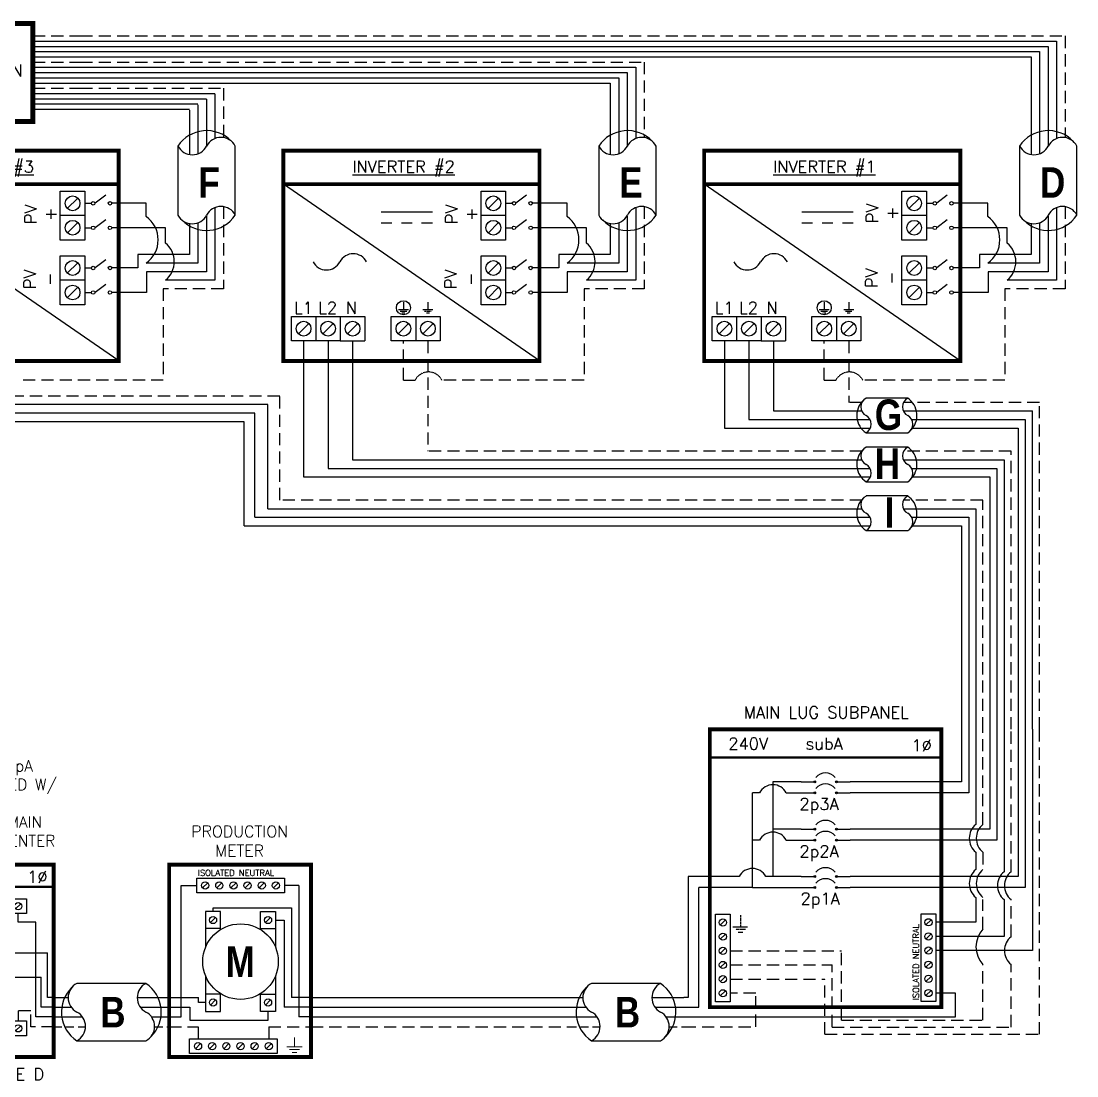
# Model space of a CAD drawing. Header units: feet. Extents: x 8036 to 8793, y 16038 to 16567.
# Drawn here: x 8466.2 to 8790.9, y 16218.1 to 16542.5 of the extents above; entities that cross this region are included whole.
import ezdxf

# ---------------------------------------------------------------- set-up
doc = ezdxf.new("R2010")
doc.units = ezdxf.units.FT
doc.header["$MEASUREMENT"] = 0
doc.linetypes.add('HIDDEN', pattern=[0.375, 0.25, -0.125])
for name, color, linetype in [('ONE LINE BLOCKS', 7, 'Continuous'), ('TABLES', 7, 'Continuous'), ('TEXT', 7, 'Continuous'), ('Z - TITLEBLOCK TXT', 7, 'Continuous')]:
    doc.layers.add(name, color=color, linetype=linetype)
doc.styles.add('ONE LINE TXT', font='techb___.ttf')
doc.styles.get("Standard").update_dxf_attribs({"font": 'simplex.shx'})

# ---------------------------------------------------------------- blocks, each defined once
blk = doc.blocks.new('6x6box')
at = {"lineweight": 50, "const_width": 1.53}
blk.add_lwpolyline([(30.1, 0), (0, 0), (0, 30.1), (30.1, 30.1)], close=True, dxfattribs=at)
at = {"color": 1, "insert": (15.24, 15.71), "char_height": 3.6576, "width": 0.4767, "attachment_point": 5}
blk.add_mtext('6"x6"  JUNCTION BOX  ', dxfattribs=at)
blk = doc.blocks.new('3inverterSub')
at = {"layer": 'ONE LINE BLOCKS', "linetype": 'Continuous'}
h = blk.add_hatch(color=1, dxfattribs=at)
h.dxf.hatch_style = 1
edge = h.paths.add_edge_path()
edge.add_arc((40.28, 75.29), 0.291, 0, 360)
h = blk.add_hatch(color=1, dxfattribs=at)
h.dxf.hatch_style = 1
edge = h.paths.add_edge_path()
edge.add_arc((46.96, 75.29), 0.291, 0, 360)
h = blk.add_hatch(color=1, dxfattribs=at)
h.dxf.hatch_style = 1
edge = h.paths.add_edge_path()
edge.add_arc((40.28, 71.91), 0.291, 0, 360)
h = blk.add_hatch(color=1, dxfattribs=at)
h.dxf.hatch_style = 1
edge = h.paths.add_edge_path()
edge.add_arc((46.96, 71.91), 0.291, 0, 360)
h = blk.add_hatch(color=1, dxfattribs=at)
h.dxf.hatch_style = 1
edge = h.paths.add_edge_path()
edge.add_arc((40.28, 60.73), 0.291, 0, 360)
h = blk.add_hatch(color=1, dxfattribs=at)
h.dxf.hatch_style = 1
edge = h.paths.add_edge_path()
edge.add_arc((46.96, 60.73), 0.291, 0, 360)
h = blk.add_hatch(color=1, dxfattribs=at)
h.dxf.hatch_style = 1
edge = h.paths.add_edge_path()
edge.add_arc((40.28, 57.35), 0.291, 0, 360)
h = blk.add_hatch(color=1, dxfattribs=at)
h.dxf.hatch_style = 1
edge = h.paths.add_edge_path()
edge.add_arc((46.96, 57.35), 0.291, 0, 360)
h = blk.add_hatch(color=1, dxfattribs=at)
h.dxf.hatch_style = 1
edge = h.paths.add_edge_path()
edge.add_arc((40.28, 46.17), 0.291, 0, 360)
h = blk.add_hatch(color=1, dxfattribs=at)
h.dxf.hatch_style = 1
edge = h.paths.add_edge_path()
edge.add_arc((46.96, 46.17), 0.291, 0, 360)
h = blk.add_hatch(color=1, dxfattribs=at)
h.dxf.hatch_style = 1
edge = h.paths.add_edge_path()
edge.add_arc((40.28, 42.79), 0.291, 0, 360)
h = blk.add_hatch(color=1, dxfattribs=at)
h.dxf.hatch_style = 1
edge = h.paths.add_edge_path()
edge.add_arc((46.96, 42.79), 0.291, 0, 360)
at = {"color": 7, "linetype": 'Continuous'}
for p, q in [((85.47, 91.47), (85.47, 75.29)), ((94.17, 91.47), (94.17, 60.73)), ((102.87, 91.47), (102.87, 46.17)), ((36.09, 75.29), (27.43, 75.29)), ((27.43, 75.29), (27.43, 60.73)), ((85.47, 75.29), (51.15, 75.29)), ((36.09, 60.73), (27.43, 60.73)), ((27.43, 60.73), (27.43, 46.17)), ((94.17, 60.73), (51.15, 60.73)), ((17.02, 46.17), (1.34, 46.17)), ((1.34, 46.17), (1.34, 9)), ((36.09, 46.17), (25.26, 46.17)), ((102.87, 46.17), (51.15, 46.17)), ((1.34, 9), (0, 9))]:
    blk.add_line(p, q, dxfattribs=at)
at = {"color": 10, "linetype": 'Continuous'}
for p, q in [((87.65, 91.47), (87.65, 71.91)), ((96.35, 91.47), (96.35, 57.35)), ((105.05, 91.47), (105.05, 42.79)), ((21.14, 57.35), (21.14, 71.91)), ((23.31, 71.91), (21.14, 71.91)), ((31.55, 71.91), (36.09, 71.91)), ((87.65, 71.91), (51.15, 71.91)), ((21.14, 42.79), (21.14, 57.35)), ((23.31, 57.35), (21.14, 57.35)), ((31.55, 57.35), (36.09, 57.35)), ((96.35, 57.35), (51.15, 57.35)), ((21.14, 42.79), (4.63, 42.79)), ((4.63, 6), (4.63, 42.79)), ((21.14, 42.79), (36.09, 42.79)), ((105.05, 42.79), (51.15, 42.79)), ((0, 6), (4.63, 6))]:
    blk.add_line(p, q, dxfattribs=at)
at = {"color": 253, "linetype": 'Continuous'}
for p, q in [((89.82, 91.47), (89.82, 62.22)), ((98.52, 91.47), (98.52, 47.66)), ((107.23, 91.47), (107.23, 23.41)), ((89.82, 53.66), (89.82, 48.33)), ((89.82, 39.78), (89.82, 32.11)), ((98.52, 39.1), (98.52, 27.76)), ((89.82, 32.11), (77.54, 32.11)), ((98.52, 27.76), (77.54, 27.76)), ((107.23, 23.41), (77.54, 23.41)), ((83.55, 10.36), (77.54, 10.36)), ((83.55, 3), (83.55, 10.36)), ((0, 3), (83.55, 3))]:
    blk.add_line(p, q, dxfattribs=at)
at = {"color": 10, "linetype": 'Continuous'}
for centre in [(27.43, 69.75), (27.43, 55.19)]:
    blk.add_arc(centre, 4.65, 27.6639, 152.3361, dxfattribs=at)
at = {"color": 253, "linetype": 'Continuous'}
for centre in [(93.4, 57.94), (93.4, 44.05), (102.1, 43.38)]:
    blk.add_arc(centre, 5.58, 129.9215, 230.0785, dxfattribs=at)
at = {"color": 7, "linetype": 'Continuous'}
blk.add_arc((21.14, 44.01), 4.65, 27.6639, 152.3361, dxfattribs=at)
at = {"layer": 'ONE LINE BLOCKS', "lineweight": 50}
blk.add_line((8.04, 82.77), (79.2, 82.77), dxfattribs=at)
at = {"layer": 'ONE LINE BLOCKS', "lineweight": 50, "const_width": 1.19}
blk.add_lwpolyline([(8.04, 6.01), (8.04, 91.47), (79.2, 91.47), (79.2, 6.01)], close=True, dxfattribs=at)
at = {"layer": 'TEXT', "color": 92, "linetype": 'HIDDEN', "ltscale": 15}
for p, q in [((92, 62.22), (92, 91.47)), ((100.7, 47.66), (100.7, 91.47)), ((109.4, -2.31), (109.4, 91.47)), ((92, 53.66), (92, 48.33)), ((92, 30.01), (92, 39.1)), ((100.7, 27.68), (100.7, 39.1)), ((14.31, 23.34), (48.52, 23.34)), ((48.52, 2.06), (48.52, 23.34)), ((14.31, 18.99), (45.6, 18.99)), ((45.6, -0.12), (45.6, 18.99)), ((92, 2.06), (92, 19.13)), ((100.7, -0.12), (100.7, 19.13)), ((14.31, 14.64), (43.39, 14.64)), ((43.39, -2.31), (43.39, 14.64)), ((22.14, 10.28), (14.31, 10.28)), ((22.14, 0), (22.14, 10.28)), ((0, 0), (22.14, 0)), ((48.52, 2.06), (92, 2.06)), ((43.39, -2.31), (109.4, -2.31)), ((45.6, -0.12), (100.7, -0.12))]:
    blk.add_line(p, q, dxfattribs=at)
at = {"layer": 'TEXT', "color": 92, "linetype": 'HIDDEN', "flags": 128}
for points in [[(17.42, 34.26), (17.42, 30.76)], [(15.08, 30.76), (19.76, 30.76)], [(18.95, 29.89), (15.89, 29.89)], [(18.13, 29.02), (16.7, 29.02)]]:
    blk.add_lwpolyline(points, dxfattribs=at)
at = {"layer": 'TEXT', "color": 92, "linetype": 'Continuous', "ltscale": 4}
for centre, radius, start, end in [((95.47, 57.94), 5.51, 129.059, 230.941), ((95.47, 44.05), 5.51, 129.059, 230.941), ((104.17, 43.38), 5.51, 129.059, 230.941), ((97.91, 24.57), 8.03, 137.3778, 222.6222), ((104.17, 23.41), 5.51, 129.059, 230.941)]:
    blk.add_arc(centre, radius, start, end, dxfattribs=at)
at = {"layer": 'Z - TITLEBLOCK TXT', "color": 1, "linetype": 'Continuous'}
for p, q in [((9.77, 7.69), (9.77, 34.63)), ((9.77, 34.63), (14.31, 34.63)), ((14.31, 34.63), (14.31, 7.69)), ((73, 7.76), (73, 34.71)), ((73, 34.71), (77.54, 34.71)), ((77.54, 34.71), (77.54, 7.76)), ((14.31, 7.69), (9.77, 7.69)), ((77.54, 7.76), (73, 7.76))]:
    blk.add_line(p, q, dxfattribs=at)
at = {"layer": 'Z - TITLEBLOCK TXT', "color": 4, "linetype": 'Continuous'}
for p, q in [((12.83, 32.82), (11.25, 31.25)), ((76.06, 32.9), (74.49, 31.32)), ((12.83, 28.47), (11.25, 26.9)), ((76.06, 28.54), (74.49, 26.97)), ((12.83, 24.12), (11.25, 22.55)), ((76.06, 24.19), (74.49, 22.62)), ((12.83, 19.77), (11.25, 18.2)), ((76.06, 19.84), (74.49, 18.27)), ((12.83, 15.42), (11.25, 13.85)), ((76.06, 15.49), (74.49, 13.92)), ((12.83, 11.07), (11.25, 9.5)), ((76.06, 11.14), (74.49, 9.57))]:
    blk.add_line(p, q, dxfattribs=at)
at = {"layer": 'Z - TITLEBLOCK TXT', "color": 1, "linetype": 'Continuous', "flags": 128}
for points in [[(36.09, 75.29), (40.28, 75.29)], [(36.09, 75.29), (40.28, 75.29)], [(46.96, 75.29), (51.15, 75.29)], [(36.09, 71.91), (40.28, 71.91)], [(36.09, 71.91), (40.28, 71.91)], [(46.96, 71.91), (51.15, 71.91)], [(36.09, 60.73), (40.28, 60.73)], [(36.09, 60.73), (40.28, 60.73)], [(46.96, 60.73), (51.15, 60.73)], [(36.09, 57.35), (40.28, 57.35)], [(36.09, 57.35), (40.28, 57.35)], [(46.96, 57.35), (51.15, 57.35)], [(36.09, 46.17), (40.28, 46.17)], [(36.09, 46.17), (40.28, 46.17)], [(46.96, 46.17), (51.15, 46.17)], [(36.09, 42.79), (40.28, 42.79)], [(36.09, 42.79), (40.28, 42.79)], [(46.96, 42.79), (51.15, 42.79)]]:
    blk.add_lwpolyline(points, dxfattribs=at)
at = {"layer": 'Z - TITLEBLOCK TXT', "color": 1, "linetype": 'Continuous'}
for centre in [(40.28, 75.29), (46.96, 75.29), (40.28, 71.91), (46.96, 71.91), (40.28, 60.73), (46.96, 60.73), (40.28, 57.35), (46.96, 57.35), (40.28, 46.17), (46.96, 46.17), (40.28, 42.79), (46.96, 42.79)]:
    blk.add_circle(centre, 0.291, dxfattribs=at)
at = {"layer": 'Z - TITLEBLOCK TXT', "color": 4, "linetype": 'Continuous'}
for centre in [(12.04, 32.04), (75.27, 32.11), (12.04, 27.69), (75.27, 27.76), (12.04, 23.34), (75.27, 23.41), (12.04, 18.99), (75.27, 19.06), (12.04, 14.64), (75.27, 14.71), (12.04, 10.28), (75.27, 10.36)]:
    blk.add_circle(centre, 1.11, dxfattribs=at)
at = {"layer": 'Z - TITLEBLOCK TXT', "color": 1, "linetype": 'Continuous'}
for centre in [(43.62, 74.09), (43.62, 70.71), (43.62, 59.53), (43.62, 56.15), (43.62, 44.97), (43.62, 41.59)]:
    blk.add_arc(centre, 3.93, 40.3392, 139.6608, dxfattribs=at)
at = {"layer": 'TABLES', "color": 1, "linetype": 'Continuous'}
for s, p in [('2p3A', (35.59, 66.67)), ('2p2A', (35.59, 52.11)), ('2p1A', (35.93, 37.55))]:
    blk.add_text(s, height=3.658, dxfattribs=at).set_placement(p)
at = {"layer": 'TABLES', "color": 4, "linetype": 'Continuous'}
blk.add_text('ISOLATED NEUTRAL', height=1.8743, rotation=90, dxfattribs=at).set_placement((72.35, 8.12))
at = {"layer": 'TEXT', "color": 1, "attachment_point": 5}
for s, width, gutter_width, insert, char_height in [('MAIN LUG SUBPANEL ', 62.3984, 7.17, (43.82, 96.65), 3.6576), ('240V', 0.1481, 0.75, (19.83, 87.03), 3.658), ('subA', 0.1481, 0.75, (43.21, 87.03), 3.658), ('1∅', 0.1481, 0.75, (73.19, 86.51), 3.658)]:
    blk.add_mtext_dynamic_manual_height_columns(s, width=width, gutter_width=gutter_width, heights=[0], dxfattribs=dict(at, insert=insert, char_height=char_height))
blk = doc.blocks.new('*U15')
at = {"color": 7, "linetype": 'Continuous'}
for p, q in [((-7.14, 13.31), (-28.39, 13.31)), ((-28.39, -4.31), (-7.14, -4.31))]:
    blk.add_line(p, q, dxfattribs=at)
at = {"color": 7}
for p, q in [((-35.53, 9), (-31.05, 9)), ((-9.81, 9), (0, 9))]:
    blk.add_line(p, q, dxfattribs=at)
at = {"color": 10}
for p, q in [((-35.53, 6), (-30.11, 6)), ((-8.87, 6), (0, 6))]:
    blk.add_line(p, q, dxfattribs=at)
at = {"color": 253}
for p, q in [((-35.53, 3), (-26.66, 3)), ((-5.41, 3), (0, 3))]:
    blk.add_line(p, q, dxfattribs=at)
at = {"color": 92, "linetype": 'HIDDEN', "ltscale": 10}
for p, q in [((-4.48, 0), (0, 0)), ((-35.53, 0), (-25.72, 0))]:
    blk.add_line(p, q, dxfattribs=at)
at = {"linetype": 'Continuous'}
for centre, start, end in [((-26.08, 8.91), 117.6639, 242.3361), ((-4.83, 8.91), 117.6639, 242.3361), ((-30.7, 0.09), 297.6639, 62.3361), ((-9.45, 0.09), 297.6639, 62.3361)]:
    blk.add_arc(centre, 4.98, start, end, dxfattribs=at)
at = {"color": 7, "linetype": 'Continuous'}
for centre, start, end in [((-12.99, 4.5), 313.9732, 56.4265), ((-22.54, 4.5), 133.9732, 236.4265)]:
    blk.add_arc(centre, 10.58, start, end, dxfattribs=at)
blk = doc.blocks.new('*U29')
at = {"color": 7}
blk.add_line((-79.14, 9), (0, 9), dxfattribs=at)
at = {"color": 10}
blk.add_line((-79.14, 6), (0, 6), dxfattribs=at)
at = {"color": 253}
blk.add_line((-79.14, 3), (0, 3), dxfattribs=at)
at = {"color": 92, "linetype": 'HIDDEN', "ltscale": 15}
blk.add_line((-79.14, 0), (0, 0), dxfattribs=at)
blk = doc.blocks.new('fusedDisconnect')
at = {"lineweight": 50}
blk.add_line((-43.61, 43.06), (0, 43.06), dxfattribs=at)
at = {"color": 1, "linetype": 'Continuous'}
for p, q in [((-35.27, 34.78), (-35.27, 39.32)), ((-35.27, 39.32), (-8.32, 39.32)), ((-8.32, 39.32), (-8.32, 34.78)), ((-8.32, 34.78), (-35.27, 34.78)), ((-26.07, 25.18), (-22.81, 22.74)), ((-21.73, 22.73), (-20.49, 22.73)), ((-17.94, 22.73), (-16.7, 22.73)), ((-26.07, 17.65), (-22.81, 15.2)), ((-21.73, 15.2), (-20.49, 15.2)), ((-17.94, 15.2), (-16.7, 15.2)), ((-35.27, 1.76), (-8.32, 1.76)), ((-35.27, 1.76), (-35.27, -2.78)), ((-8.32, 1.76), (-8.32, -2.78)), ((-8.32, -2.78), (-35.27, -2.78))]:
    blk.add_line(p, q, dxfattribs=at)
at = {"color": 4, "linetype": 'Continuous'}
for p, q in [((-31.89, 37.83), (-33.46, 36.26)), ((-27.53, 37.83), (-29.11, 36.26)), ((-23.18, 37.83), (-24.76, 36.26)), ((-18.83, 37.83), (-20.41, 36.26)), ((-14.48, 37.83), (-16.06, 36.26)), ((-10.13, 37.83), (-11.7, 36.26)), ((-31.89, 0.28), (-33.46, -1.3)), ((-27.53, 0.28), (-29.11, -1.3)), ((-23.18, 0.28), (-24.76, -1.3)), ((-18.83, 0.28), (-20.41, -1.3)), ((-14.48, 0.28), (-16.06, -1.3)), ((-10.13, 0.28), (-11.7, -1.3))]:
    blk.add_line(p, q, dxfattribs=at)
at = {"color": 253, "linetype": 'Continuous'}
for p, q in [((-32.67, 32.17), (-32.67, 34.78)), ((-10.92, 32.17), (-10.92, 34.78)), ((-38.16, 3), (-38.16, 32.17)), ((-38.16, 32.17), (-32.67, 32.17)), ((-5.43, 32.17), (-10.92, 32.17)), ((-5.43, 3), (-5.43, 32.17)), ((-43.61, 3), (-38.16, 3)), ((0, 3), (-5.43, 3))]:
    blk.add_line(p, q, dxfattribs=at)
at = {"color": 7, "linetype": 'Continuous'}
for p, q in [((-27.97, 22.73), (-41.66, 22.73)), ((-41.66, 9), (-41.66, 22.73)), ((-15.62, 22.73), (-1.93, 22.73)), ((-1.93, 9), (-1.93, 22.73))]:
    blk.add_line(p, q, dxfattribs=at)
at = {"color": 10, "linetype": 'Continuous'}
for p, q in [((-27.97, 15.2), (-39.8, 15.2)), ((-39.8, 6), (-39.8, 15.2)), ((-15.62, 15.2), (-3.79, 15.19)), ((-3.79, 6), (-3.79, 15.2)), ((-43.61, 6), (-39.8, 6)), ((0, 6), (-3.79, 6))]:
    blk.add_line(p, q, dxfattribs=at)
at = {"color": 7}
for p, q in [((-43.61, 9), (-41.66, 9)), ((0, 9), (-1.93, 9))]:
    blk.add_line(p, q, dxfattribs=at)
at = {"color": 92, "linetype": 'HIDDEN', "ltscale": 15}
for p, q in [((-36.58, 0), (-36.58, 4.9)), ((-36.58, 4.9), (-32.67, 4.9)), ((-32.67, 4.9), (-32.67, 1.76)), ((-7.01, 4.9), (-10.92, 4.9)), ((-10.92, 4.9), (-10.92, 1.76)), ((-7.01, 0), (-7.01, 4.9)), ((-43.61, 0), (-36.58, 0)), ((0, 0), (-7.01, 0)), ((-28.32, -2.78), (-28.32, -5.55)), ((-28.32, -5.55), (-38.48, -5.55)), ((-38.48, -5.55), (-38.48, -13.28)), ((-38.48, -23.51), (-38.48, -27.17))]:
    blk.add_line(p, q, dxfattribs=at)
at = {"lineweight": 50, "const_width": 1.19}
blk.add_lwpolyline([(-43.61, -9.34), (-43.61, 49.84), (0, 49.84), (0, -9.34)], close=True, dxfattribs=at)
at = {"color": 92, "linetype": 'Continuous', "lineweight": 5, "ltscale": 0.05, "flags": 128}
for points in [[(-24.14, -6.17), (-19.45, -6.17)], [(-21.8, -3.32), (-21.8, -6.17)], [(-20.27, -7.03), (-23.32, -7.03)], [(-21.08, -7.9), (-22.51, -7.9)]]:
    blk.add_lwpolyline(points, dxfattribs=at)
at = {"color": 92, "linetype": 'Continuous', "ltscale": 4, "flags": 128}
for points in [[(-46.96, -27.17), (-30, -27.17)], [(-32.93, -30.31), (-44.02, -30.31)], [(-35.87, -33.46), (-41.08, -33.46)]]:
    blk.add_lwpolyline(points, dxfattribs=at)
at = {"color": 4, "linetype": 'Continuous'}
for centre in [(-32.67, 37.05), (-28.32, 37.05), (-23.97, 37.05), (-19.62, 37.05), (-15.27, 37.05), (-10.92, 37.05), (-32.67, -0.51), (-28.32, -0.51), (-23.97, -0.51), (-19.62, -0.51), (-15.27, -0.51), (-10.92, -0.51)]:
    blk.add_circle(centre, 1.11, dxfattribs=at)
at = {"color": 1, "linetype": 'Continuous'}
for centre in [(-27.43, 22.73), (-22.27, 22.73), (-16.16, 22.73), (-27.43, 15.2), (-22.27, 15.2), (-16.16, 15.19)]:
    blk.add_circle(centre, 0.541, dxfattribs=at)
at = {"color": 7, "linetype": 'Continuous'}
blk.add_circle((-38.48, -18.39), 5.11, dxfattribs=at)
at = {"color": 1, "linetype": 'Continuous'}
for points in [[(-20.49, 22.73), (-20.12, 23.49), (-19.22, 21.97), (-18.39, 23.49), (-17.94, 22.73)], [(-20.49, 15.2), (-20.12, 15.96), (-19.22, 14.43), (-18.39, 15.96), (-17.94, 15.2)]]:
    blk.add_spline(points, degree=3, dxfattribs=at)
at = {"color": 4, "linetype": 'Continuous'}
blk.add_text('BONDED NEUTRAL', height=1.8743, dxfattribs=at).set_placement((-34.19, 39.97))
at = {"color": 1}
for s, width, gutter_width, heights, insert, char_height, attachment_point in [('\\A1;\\pi14.315;LOCKABLE ampA \\P\\pi5.1859;DISCONNECT FUSED W/ \\P\\pi21.882;ocA FUSES\\P\\pi11.355;GROUPED W/ MAIN \\P\\pi4.9392;BREAKER LOAD CENTER', 71.8931, 92.23, [38.55], (-58.88, 81.95), 3.4544, 1), ('240V', 0.1481, 0.75, [0], (-35.55, 46.4), 3.658, 5), ('1∅', 0.1481, 0.75, [0], (-4.98, 46.1), 3.658, 5), ('\\A1;\\pi7.3884,t25.676;SQUARE D\\P\\pi5.1241,t23.412;PN: D222N', 35.0816, 28.88, [13.54], (-35.24, -12.75), 3.6576, 1)]:
    blk.add_mtext_dynamic_manual_height_columns(s, width=width, gutter_width=gutter_width, heights=heights, dxfattribs=dict(at, insert=insert, char_height=char_height, attachment_point=attachment_point))
at = {"color": 1, "linetype": 'Continuous', "insert": (-41.67, -12.34), "char_height": 9.3833, "attachment_point": 1, "style": 'ONE LINE TXT'}
blk.add_mtext_dynamic_manual_height_columns('{\\W1;\\C256;a}', width=0.1385, gutter_width=2.13, heights=[0], dxfattribs=at)
blk = doc.blocks.new('*U21')
at = {"color": 7, "linetype": 'Continuous'}
for p, q in [((-7.14, 13.31), (-28.39, 13.31)), ((-28.39, -4.31), (-7.14, -4.31))]:
    blk.add_line(p, q, dxfattribs=at)
at = {"color": 7}
for p, q in [((-35.53, 9), (-31.05, 9)), ((-9.81, 9), (0, 9))]:
    blk.add_line(p, q, dxfattribs=at)
at = {"color": 10}
for p, q in [((-35.53, 6), (-30.11, 6)), ((-8.87, 6), (0, 6))]:
    blk.add_line(p, q, dxfattribs=at)
at = {"color": 253}
for p, q in [((-35.53, 3), (-26.66, 3)), ((-5.41, 3), (0, 3))]:
    blk.add_line(p, q, dxfattribs=at)
at = {"color": 92, "linetype": 'HIDDEN', "ltscale": 10}
for p, q in [((-4.48, 0), (0, 0)), ((-35.53, 0), (-25.72, 0))]:
    blk.add_line(p, q, dxfattribs=at)
at = {"linetype": 'Continuous'}
for centre, start, end in [((-26.08, 8.91), 117.6639, 242.3361), ((-4.83, 8.91), 117.6639, 242.3361), ((-30.7, 0.09), 297.6639, 62.3361), ((-9.45, 0.09), 297.6639, 62.3361)]:
    blk.add_arc(centre, 4.98, start, end, dxfattribs=at)
at = {"color": 7, "linetype": 'Continuous'}
for centre, start, end in [((-12.99, 4.5), 313.9732, 56.4265), ((-22.54, 4.5), 133.9732, 236.4265)]:
    blk.add_arc(centre, 10.58, start, end, dxfattribs=at)
blk = doc.blocks.new('*U22')
at = {"color": 7}
for name, p in [('fusedDisconnect', (0, 0)), ('*U21', (-43.61, 0))]:
    blk.add_blockref(name, p, dxfattribs=at)
blk = doc.blocks.new('productionMeter')
at = {"color": 1, "linetype": 'Continuous'}
for p, q in [((-35.13, 41.18), (-35.13, 45.72)), ((-35.13, 45.72), (-8.18, 45.72)), ((-8.18, 45.72), (-8.18, 41.18)), ((-8.18, 41.18), (-35.13, 41.18)), ((-32.38, 35.4), (-32.38, 24.5)), ((-27.84, 35.4), (-32.38, 35.4)), ((-27.84, 29.86), (-27.84, 35.4)), ((-15.47, 29.86), (-15.47, 35.4)), ((-15.47, 35.4), (-10.93, 35.4)), ((-10.93, 35.4), (-10.93, 24.5)), ((-27.84, 30.21), (-32.38, 30.21)), ((-15.47, 30.21), (-10.93, 30.21)), ((-32.38, 15.55), (-32.38, 4.64)), ((-10.93, 15.55), (-10.93, 4.64)), ((-27.84, 10.04), (-32.38, 10.04)), ((-27.84, 4.64), (-27.84, 10.18)), ((-15.47, 4.64), (-15.47, 10.18)), ((-15.47, 10.04), (-10.93, 10.04)), ((-32.38, 4.64), (-27.84, 4.64)), ((-10.93, 4.64), (-15.47, 4.64)), ((-37.32, -8.24), (-37.32, -3.7)), ((-37.32, -3.7), (-10.37, -3.7)), ((-10.37, -3.7), (-10.37, -8.24)), ((-10.37, -8.24), (-37.32, -8.24))]:
    blk.add_line(p, q, dxfattribs=at)
at = {"color": 253, "linetype": 'Continuous'}
for p, q in [((-39.9, 3), (-39.9, 43.45)), ((-39.9, 43.45), (-35.13, 43.45)), ((-3.71, 43.45), (-8.18, 43.45)), ((-3.71, 43.45), (-3.71, 3)), ((-43.61, 3), (-39.9, 3)), ((0, 3), (-3.71, 3))]:
    blk.add_line(p, q, dxfattribs=at)
at = {"color": 4, "linetype": 'Continuous'}
for p, q in [((-31.74, 44.23), (-33.32, 42.66)), ((-27.39, 44.23), (-28.97, 42.66)), ((-23.04, 44.23), (-24.62, 42.66)), ((-18.69, 44.23), (-20.26, 42.66)), ((-14.34, 44.23), (-15.91, 42.66)), ((-9.99, 44.23), (-11.56, 42.66)), ((-29.33, 33.59), (-30.9, 32.02)), ((-12.41, 33.59), (-13.98, 32.02)), ((-29.33, 8.23), (-30.9, 6.66)), ((-12.41, 8.23), (-13.98, 6.66)), ((-33.93, -5.19), (-35.51, -6.76)), ((-29.58, -5.19), (-31.15, -6.76)), ((-25.23, -5.19), (-26.8, -6.76)), ((-20.88, -5.19), (-22.45, -6.76)), ((-16.53, -5.19), (-18.1, -6.76)), ((-12.18, -5.19), (-13.75, -6.76))]:
    blk.add_line(p, q, dxfattribs=at)
at = {"color": 7}
for p, q in [((-30.11, 35.4), (-30.11, 36.59)), ((-30.11, 36.59), (-5.98, 36.59)), ((-5.98, 36.59), (-5.98, 9)), ((-43.61, 9), (-34.54, 9)), ((-34.54, 7.44), (-34.54, 9)), ((-32.38, 7.44), (-34.54, 7.44)), ((0, 9), (-5.98, 9))]:
    blk.add_line(p, q, dxfattribs=at)
at = {"color": 10, "linetype": 'Continuous'}
for p, q in [((-10.93, 32.81), (-8.25, 32.81)), ((-8.25, 32.81), (-8.25, 6)), ((-43.61, 6), (-37.24, 6)), ((-37.24, 6), (-37.24, 2.05)), ((-13.2, 2.05), (-13.2, 4.64)), ((0, 6), (-8.25, 6)), ((-37.24, 2.05), (-13.2, 2.05))]:
    blk.add_line(p, q, dxfattribs=at)
at = {"color": 92, "linetype": 'HIDDEN', "ltscale": 15}
for p, q in [((-43.61, 0), (-34.72, 0)), ((-12.97, 0), (-12.97, -3.7)), ((-12.97, 0), (0, 0)), ((-34.72, 0), (-34.72, -3.7))]:
    blk.add_line(p, q, dxfattribs=at)
at = {"lineweight": 50, "const_width": 1.19}
blk.add_lwpolyline([(-43.61, -9.34), (-43.61, 49.84), (0, 49.84), (0, -9.34)], close=True, dxfattribs=at)
at = {"color": 92, "linetype": 'Continuous', "lineweight": 5, "ltscale": 0.05, "flags": 128}
for points in [[(-2.7, -6.18), (-7.38, -6.18)], [(-5.04, -3.33), (-5.04, -6.18)], [(-6.57, -7.05), (-3.51, -7.05)], [(-5.76, -7.91), (-4.32, -7.91)]]:
    blk.add_lwpolyline(points, dxfattribs=at)
at = {"color": 4, "linetype": 'Continuous'}
for centre in [(-32.53, 43.45), (-28.18, 43.45), (-23.83, 43.45), (-19.48, 43.45), (-15.13, 43.45), (-10.78, 43.45), (-30.11, 32.81), (-13.2, 32.81), (-30.11, 7.44), (-13.2, 7.44), (-34.72, -5.97), (-30.37, -5.97), (-26.02, -5.97), (-21.67, -5.97), (-17.32, -5.97), (-12.97, -5.97)]:
    blk.add_circle(centre, 1.11, dxfattribs=at)
at = {"linetype": 'Continuous'}
blk.add_circle((-21.65, 20.02), 11.62, dxfattribs=at)
at = {"color": 4, "linetype": 'Continuous'}
blk.add_text('ISOLATED NEUTRAL', height=1.8743, dxfattribs=at).set_placement((-34.77, 46.37))
at = {"color": 253, "linetype": 'Continuous', "style": 'ONE LINE TXT'}
blk.add_text('M', height=9.38, dxfattribs=at).set_placement((-26.21, 15.31))
at = {"color": 1, "insert": (-21.93, 57.08), "char_height": 3.5433, "attachment_point": 5}
blk.add_mtext_dynamic_manual_height_columns('PRODUCTION METER', width=1.3203, gutter_width=7.17, heights=[0], dxfattribs=at)
blk = doc.blocks.new('*U19')
at = {"color": 7}
blk.add_blockref('productionMeter', (0, 0), dxfattribs=at)

msp = doc.modelspace()

# ---------------------------------------------------------------- linework, layer by layer
at = {"color": 92, "linetype": 'HIDDEN', "ltscale": 15}
for p, q in [((8469.77, 16537.89), (8484.41, 16537.89)), ((8484.41, 16537.89), (8787.27, 16537.89)), ((8787.27, 16537.89), (8787.27, 16506.66)), ((8469.77, 16529.86), (8484.41, 16529.86)), ((8484.41, 16529.86), (8657.83, 16529.86)), ((8657.83, 16529.86), (8657.83, 16506.66)), ((8469.77, 16521.81), (8484.41, 16521.81)), ((8484.41, 16521.81), (8528.4, 16521.81)), ((8528.4, 16521.81), (8528.4, 16506.66)), ((8528.4, 16485.41), (8528.4, 16460.17)), ((8657.83, 16485.41), (8657.83, 16460.17)), ((8787.27, 16485.41), (8787.27, 16460.17)), ((8528.4, 16460.17), (8509.9, 16460.17)), ((8509.9, 16460.17), (8509.9, 16432.08)), ((8657.83, 16460.17), (8639.33, 16460.17)), ((8639.33, 16460.17), (8639.33, 16432.08)), ((8787.27, 16460.17), (8768.76, 16460.17)), ((8768.76, 16460.17), (8768.76, 16432.08)), ((8583.75, 16432.08), (8583.75, 16444.12)), ((8591.28, 16444.12), (8591.28, 16410.19)), ((8713.18, 16432.08), (8713.18, 16444.12)), ((8720.72, 16444.12), (8720.72, 16425.21)), ((8509.9, 16432.08), (8466.16, 16432.08)), ((8583.75, 16432.08), (8587.35, 16432.08)), ((8639.33, 16432.08), (8595.59, 16432.08)), ((8713.18, 16432.08), (8716.78, 16432.08)), ((8768.76, 16432.08), (8725.02, 16432.08)), ((8545.73, 16427.15), (8461.85, 16427.15)), ((8545.73, 16395.16), (8545.73, 16427.15)), ((8724.77, 16425.21), (8720.72, 16425.21)), ((8779.37, 16425.21), (8737.58, 16425.21)), ((8779.37, 16324.71), (8779.37, 16425.21)), ((8724.77, 16410.19), (8591.28, 16410.19)), ((8770.67, 16410.19), (8737.58, 16410.19)), ((8770.67, 16324.71), (8770.67, 16410.19)), ((8724.77, 16395.16), (8545.73, 16395.16)), ((8761.97, 16395.16), (8737.58, 16395.16)), ((8761.97, 16324.71), (8761.97, 16395.16))]:
    msp.add_line(p, q, dxfattribs=at)
at = {"color": 7, "linetype": 'Continuous'}
for p, q in [((8469.77, 16536.29), (8484.41, 16536.29)), ((8484.41, 16536.29), (8784.64, 16536.29)), ((8784.64, 16536.29), (8784.64, 16506.37)), ((8469.77, 16533.07), (8484.41, 16533.07)), ((8484.41, 16533.07), (8779.4, 16533.07)), ((8779.4, 16533.07), (8779.4, 16501.7)), ((8469.76, 16528.25), (8484.41, 16528.25)), ((8484.41, 16528.25), (8655.21, 16528.25)), ((8655.21, 16528.25), (8655.21, 16506.37)), ((8469.76, 16525.04), (8484.41, 16525.04)), ((8484.41, 16525.04), (8649.97, 16525.03)), ((8649.97, 16525.03), (8649.97, 16501.7)), ((8469.77, 16520.21), (8484.41, 16520.2)), ((8484.41, 16520.21), (8525.78, 16520.2)), ((8525.78, 16520.12), (8525.78, 16506.37)), ((8469.77, 16516.99), (8484.41, 16516.99)), ((8484.41, 16516.99), (8520.54, 16516.99)), ((8520.54, 16516.73), (8520.54, 16501.7)), ((8514.4, 16504.05), (8514.4, 16482.81)), ((8532.03, 16482.81), (8532.03, 16504.05)), ((8643.83, 16504.05), (8643.83, 16482.81)), ((8661.46, 16482.81), (8661.46, 16504.05)), ((8773.26, 16504.05), (8773.26, 16482.81)), ((8790.89, 16482.81), (8790.89, 16504.05)), ((8496.17, 16437.95), (8417.39, 16492.33)), ((8625.6, 16437.95), (8546.83, 16492.33)), ((8755.03, 16437.95), (8676.26, 16492.33)), ((8504.65, 16486.44), (8494.02, 16486.44)), ((8504.65, 16482.34), (8504.65, 16486.44)), ((8525.78, 16485.12), (8525.78, 16462.79)), ((8592.65, 16483.72), (8576.88, 16483.72)), ((8634.08, 16486.44), (8623.45, 16486.44)), ((8634.08, 16482.34), (8634.08, 16486.44)), ((8655.21, 16485.12), (8655.21, 16462.79)), ((8722.08, 16483.72), (8706.31, 16483.72)), ((8763.52, 16486.44), (8752.89, 16486.44)), ((8763.52, 16482.34), (8763.52, 16486.44)), ((8784.64, 16485.12), (8784.64, 16462.79)), ((8520.54, 16480.46), (8520.54, 16468.03)), ((8580.18, 16480.31), (8576.88, 16480.31)), ((8586.41, 16480.31), (8583.12, 16480.31)), ((8592.65, 16480.31), (8589.35, 16480.31)), ((8649.97, 16480.46), (8649.97, 16468.03)), ((8709.61, 16480.31), (8706.31, 16480.31)), ((8715.84, 16480.31), (8712.55, 16480.31)), ((8722.08, 16480.31), (8718.78, 16480.31)), ((8779.4, 16480.46), (8779.4, 16468.03)), ((8510.61, 16478.91), (8494.02, 16478.91)), ((8510.61, 16474.19), (8510.61, 16478.91)), ((8640.04, 16478.91), (8623.45, 16478.91)), ((8640.04, 16474.19), (8640.04, 16478.91)), ((8769.47, 16478.91), (8752.89, 16478.91)), ((8769.47, 16474.19), (8769.47, 16478.91)), ((8520.54, 16468.03), (8504.65, 16468.03)), ((8649.97, 16468.03), (8634.08, 16468.03)), ((8779.4, 16468.03), (8763.52, 16468.03)), ((8525.78, 16462.79), (8510.61, 16462.79)), ((8655.21, 16462.79), (8640.04, 16462.79)), ((8784.64, 16462.79), (8769.47, 16462.79)), ((8553.04, 16444.12), (8553.04, 16402.3)), ((8682.47, 16444.12), (8682.47, 16417.32)), ((8738.85, 16426.48), (8726.04, 16426.48)), ((8534.81, 16419.26), (8423.61, 16419.26)), ((8534.81, 16387.28), (8534.81, 16419.26)), ((8682.47, 16417.32), (8727.4, 16417.32)), ((8726.04, 16415.85), (8738.85, 16415.85)), ((8740.22, 16417.32), (8772.85, 16417.32)), ((8772.85, 16417.32), (8772.85, 16324.71)), ((8738.85, 16411.46), (8726.04, 16411.46)), ((8553.04, 16402.3), (8727.4, 16402.3)), ((8740.22, 16402.3), (8764.15, 16402.3)), ((8764.15, 16402.3), (8764.15, 16324.71)), ((8726.04, 16400.82), (8738.85, 16400.82)), ((8738.85, 16396.43), (8726.04, 16396.43)), ((8534.81, 16387.28), (8727.4, 16387.28)), ((8740.22, 16387.28), (8755.45, 16387.28)), ((8755.45, 16387.28), (8755.45, 16324.71)), ((8726.04, 16385.8), (8738.85, 16385.8))]:
    msp.add_line(p, q, dxfattribs=at)
at = {"color": 253, "linetype": 'Continuous'}
for p, q in [((8469.77, 16534.68), (8484.41, 16534.68)), ((8484.41, 16534.68), (8782.02, 16534.68)), ((8782.02, 16534.68), (8782.02, 16503.95)), ((8469.77, 16531.46), (8484.41, 16531.46)), ((8484.41, 16531.46), (8776.78, 16531.46)), ((8776.78, 16531.46), (8776.78, 16501.47)), ((8469.76, 16526.64), (8484.41, 16526.64)), ((8484.41, 16526.64), (8652.59, 16526.64)), ((8652.59, 16526.64), (8652.59, 16503.95)), ((8469.76, 16523.42), (8484.41, 16523.42)), ((8484.41, 16523.42), (8647.35, 16523.42)), ((8647.35, 16523.42), (8647.35, 16501.47)), ((8469.77, 16518.6), (8484.41, 16518.6)), ((8484.41, 16518.6), (8523.16, 16518.59)), ((8523.16, 16518.43), (8523.16, 16503.95)), ((8469.77, 16515.38), (8484.41, 16515.38)), ((8484.41, 16515.38), (8517.92, 16515.38)), ((8517.92, 16515.04), (8517.92, 16501.47)), ((8517.92, 16480.23), (8517.92, 16470.65)), ((8523.16, 16482.71), (8523.16, 16465.41)), ((8647.35, 16480.23), (8647.35, 16470.65)), ((8652.59, 16482.71), (8652.59, 16465.41)), ((8776.78, 16480.23), (8776.78, 16470.65)), ((8782.02, 16482.71), (8782.02, 16465.41)), ((8517.92, 16470.65), (8502.08, 16470.65)), ((8502.08, 16470.65), (8502.08, 16466.55)), ((8647.35, 16470.65), (8631.51, 16470.65)), ((8631.51, 16470.65), (8631.51, 16466.55)), ((8776.78, 16470.65), (8760.94, 16470.65)), ((8760.94, 16470.65), (8760.94, 16466.55)), ((8502.08, 16466.55), (8494.02, 16466.55)), ((8523.16, 16465.41), (8504.7, 16465.41)), ((8504.7, 16465.41), (8504.7, 16459.01)), ((8631.51, 16466.55), (8623.45, 16466.55)), ((8652.59, 16465.41), (8634.13, 16465.41)), ((8634.13, 16465.41), (8634.13, 16459.01)), ((8760.94, 16466.55), (8752.89, 16466.55)), ((8782.02, 16465.41), (8763.56, 16465.41)), ((8763.56, 16465.41), (8763.56, 16459.01)), ((8504.7, 16459.01), (8494.02, 16459.01)), ((8634.13, 16459.01), (8623.45, 16459.01)), ((8763.56, 16459.01), (8752.89, 16459.01)), ((8568.11, 16444.12), (8568.11, 16407.56)), ((8697.54, 16444.12), (8697.54, 16422.58)), ((8542.09, 16424.52), (8438.68, 16424.52)), ((8542.09, 16392.53), (8542.09, 16424.52)), ((8697.54, 16422.58), (8724.7, 16422.58)), ((8737.51, 16422.58), (8777.2, 16422.58)), ((8777.2, 16324.71), (8777.2, 16422.58)), ((8568.11, 16407.56), (8724.7, 16407.56)), ((8737.51, 16407.56), (8768.5, 16407.56)), ((8768.5, 16407.56), (8768.5, 16324.71)), ((8542.09, 16392.53), (8724.7, 16392.53)), ((8737.51, 16392.53), (8759.8, 16392.53)), ((8759.8, 16392.53), (8759.8, 16324.71))]:
    msp.add_line(p, q, dxfattribs=at)
at = {"color": 1, "linetype": 'Continuous'}
for p, q in [((8478.21, 16475.14), (8478.21, 16490.21)), ((8478.21, 16490.21), (8485.74, 16490.21)), ((8478.21, 16475.14), (8478.21, 16490.21)), ((8485.74, 16490.21), (8485.74, 16475.14)), ((8485.74, 16490.21), (8485.74, 16482.68)), ((8607.64, 16475.14), (8607.64, 16490.21)), ((8607.64, 16490.21), (8615.18, 16490.21)), ((8607.64, 16475.14), (8607.64, 16490.21)), ((8615.18, 16490.21), (8615.18, 16475.14)), ((8615.18, 16490.21), (8615.18, 16482.68)), ((8737.07, 16475.14), (8737.07, 16490.21)), ((8737.07, 16490.21), (8744.61, 16490.21)), ((8737.07, 16475.14), (8737.07, 16490.21)), ((8744.61, 16490.21), (8744.61, 16475.14)), ((8744.61, 16490.21), (8744.61, 16482.68)), ((8492.17, 16488.9), (8488.91, 16486.46)), ((8621.6, 16488.9), (8618.34, 16486.46)), ((8751.04, 16488.9), (8747.77, 16486.46)), ((8485.74, 16486.44), (8487.78, 16486.44)), ((8615.18, 16486.44), (8617.21, 16486.44)), ((8744.61, 16486.44), (8746.65, 16486.44)), ((8485.74, 16482.68), (8478.21, 16482.68)), ((8492.17, 16481.37), (8488.91, 16478.93)), ((8615.18, 16482.68), (8607.64, 16482.68)), ((8621.6, 16481.37), (8618.34, 16478.93)), ((8744.61, 16482.68), (8737.07, 16482.68)), ((8751.04, 16481.37), (8747.77, 16478.93)), ((8485.74, 16478.91), (8487.78, 16478.91)), ((8615.18, 16478.91), (8617.21, 16478.91)), ((8744.61, 16478.91), (8746.65, 16478.91)), ((8485.74, 16475.14), (8478.21, 16475.14)), ((8615.18, 16475.14), (8607.64, 16475.14)), ((8744.61, 16475.14), (8737.07, 16475.14)), ((8478.21, 16455.24), (8478.21, 16470.31)), ((8478.21, 16470.31), (8485.74, 16470.31)), ((8485.74, 16470.31), (8485.74, 16462.78)), ((8492.17, 16469.01), (8488.91, 16466.57)), ((8607.64, 16455.24), (8607.64, 16470.31)), ((8607.64, 16470.31), (8615.18, 16470.31)), ((8615.18, 16470.31), (8615.18, 16462.78)), ((8621.6, 16469.01), (8618.34, 16466.57)), ((8737.07, 16455.24), (8737.07, 16470.31)), ((8737.07, 16470.31), (8744.61, 16470.31)), ((8744.61, 16470.31), (8744.61, 16462.78)), ((8751.04, 16469.01), (8747.77, 16466.57)), ((8485.74, 16466.55), (8487.78, 16466.55)), ((8615.18, 16466.55), (8617.21, 16466.55)), ((8744.61, 16466.55), (8746.65, 16466.55)), ((8485.74, 16462.78), (8478.21, 16462.78)), ((8485.74, 16462.78), (8485.74, 16455.24)), ((8492.17, 16461.47), (8488.91, 16459.03)), ((8615.18, 16462.78), (8607.64, 16462.78)), ((8615.18, 16462.78), (8615.18, 16455.24)), ((8621.6, 16461.47), (8618.34, 16459.03)), ((8744.61, 16462.78), (8737.07, 16462.78)), ((8744.61, 16462.78), (8744.61, 16455.24)), ((8751.04, 16461.47), (8747.77, 16459.03)), ((8485.74, 16459.01), (8487.78, 16459.01)), ((8615.18, 16459.01), (8617.21, 16459.01)), ((8744.61, 16459.01), (8746.65, 16459.01)), ((8485.74, 16455.24), (8478.21, 16455.24)), ((8615.18, 16455.24), (8607.64, 16455.24)), ((8744.61, 16455.24), (8737.07, 16455.24)), ((8549.28, 16451.65), (8564.34, 16451.65)), ((8549.28, 16444.12), (8549.28, 16451.65)), ((8549.28, 16451.65), (8556.81, 16451.65)), ((8556.81, 16451.65), (8556.81, 16444.12)), ((8564.34, 16451.65), (8564.34, 16444.12)), ((8564.34, 16451.65), (8571.88, 16451.65)), ((8571.88, 16451.65), (8571.88, 16444.12)), ((8579.98, 16451.65), (8595.05, 16451.65)), ((8579.98, 16444.12), (8579.98, 16451.65)), ((8579.98, 16451.65), (8587.52, 16451.65)), ((8587.52, 16451.65), (8587.52, 16444.12)), ((8595.05, 16451.65), (8595.05, 16444.12)), ((8678.71, 16451.65), (8693.78, 16451.65)), ((8678.71, 16444.12), (8678.71, 16451.65)), ((8678.71, 16451.65), (8686.24, 16451.65)), ((8686.24, 16451.65), (8686.24, 16444.12)), ((8693.78, 16451.65), (8693.78, 16444.12)), ((8693.78, 16451.65), (8701.31, 16451.65)), ((8701.31, 16451.65), (8701.31, 16444.12)), ((8709.41, 16451.65), (8724.48, 16451.65)), ((8709.41, 16444.12), (8709.41, 16451.65)), ((8709.41, 16451.65), (8716.95, 16451.65)), ((8716.95, 16451.65), (8716.95, 16444.12)), ((8724.48, 16451.65), (8724.48, 16444.12)), ((8564.34, 16444.12), (8549.28, 16444.12)), ((8564.34, 16444.12), (8571.88, 16444.12)), ((8595.05, 16444.12), (8579.98, 16444.12)), ((8693.78, 16444.12), (8678.71, 16444.12)), ((8693.78, 16444.12), (8701.31, 16444.12)), ((8724.48, 16444.12), (8709.41, 16444.12))]:
    msp.add_line(p, q, dxfattribs=at)
at = {"color": 4, "linetype": 'Continuous'}
for p, q in [((8483.58, 16488.05), (8480.37, 16484.84)), ((8613.02, 16488.05), (8609.8, 16484.84)), ((8742.45, 16488.05), (8739.23, 16484.84)), ((8483.58, 16480.52), (8480.37, 16477.3)), ((8613.02, 16480.52), (8609.8, 16477.3)), ((8742.45, 16480.52), (8739.23, 16477.3)), ((8483.58, 16468.15), (8480.37, 16464.94)), ((8613.02, 16468.15), (8609.8, 16464.94)), ((8742.45, 16468.15), (8739.23, 16464.94)), ((8483.58, 16460.62), (8480.37, 16457.41)), ((8613.02, 16460.62), (8609.8, 16457.41)), ((8742.45, 16460.62), (8739.23, 16457.41)), ((8554.65, 16449.49), (8551.44, 16446.28)), ((8562.18, 16449.49), (8558.97, 16446.28)), ((8569.72, 16449.49), (8566.5, 16446.28)), ((8585.36, 16449.49), (8582.14, 16446.28)), ((8592.89, 16449.49), (8589.68, 16446.28)), ((8684.08, 16449.49), (8680.87, 16446.28)), ((8691.62, 16449.49), (8688.4, 16446.28)), ((8699.15, 16449.49), (8695.94, 16446.28)), ((8714.79, 16449.49), (8711.57, 16446.28)), ((8722.32, 16449.49), (8719.11, 16446.28))]:
    msp.add_line(p, q, dxfattribs=at)
at = {"color": 10, "linetype": 'Continuous'}
for p, q in [((8560.58, 16444.12), (8560.58, 16404.93)), ((8690.01, 16444.12), (8690.01, 16419.95)), ((8538.03, 16421.89), (8431.15, 16421.89)), ((8538.03, 16389.9), (8538.03, 16421.89)), ((8690.01, 16419.95), (8727.27, 16419.95)), ((8740.09, 16419.95), (8775.02, 16419.95)), ((8775.02, 16419.95), (8775.02, 16324.71)), ((8560.58, 16404.93), (8727.27, 16404.93)), ((8740.09, 16404.93), (8766.32, 16404.93)), ((8766.32, 16404.93), (8766.32, 16324.71)), ((8538.03, 16389.9), (8727.27, 16389.9)), ((8740.09, 16389.9), (8757.62, 16389.9)), ((8757.62, 16389.9), (8757.62, 16324.71))]:
    msp.add_line(p, q, dxfattribs=at)
at = {"lineweight": 50, "const_width": 1.19}
for points in [[(8417.39, 16437.95), (8417.39, 16502.61), (8496.17, 16502.61), (8496.17, 16437.95)], [(8417.39, 16492.33), (8417.39, 16502.61), (8496.17, 16502.61), (8496.17, 16492.33)], [(8546.83, 16437.95), (8546.83, 16502.61), (8625.6, 16502.61), (8625.6, 16437.95)], [(8546.83, 16492.33), (8546.83, 16502.61), (8625.6, 16502.61), (8625.6, 16492.33)], [(8676.26, 16437.95), (8676.26, 16502.61), (8755.03, 16502.61), (8755.03, 16437.95)], [(8676.26, 16492.33), (8676.26, 16502.61), (8755.03, 16502.61), (8755.03, 16492.33)]]:
    msp.add_lwpolyline(points, close=True, dxfattribs=at)
at = {"color": 92, "linetype": 'Continuous', "flags": 128}
for points in [[(8583.75, 16456.06), (8583.75, 16453.76)], [(8591.28, 16456.06), (8591.28, 16453.76)], [(8713.18, 16456.06), (8713.18, 16453.76)], [(8720.72, 16456.06), (8720.71, 16453.76)], [(8582.21, 16453.76), (8585.28, 16453.76)], [(8589.75, 16453.76), (8592.82, 16453.76)], [(8711.64, 16453.76), (8714.72, 16453.76)], [(8714.18, 16453.19), (8712.18, 16453.19)], [(8719.18, 16453.76), (8722.25, 16453.76)], [(8721.72, 16453.19), (8719.71, 16453.19)]]:
    msp.add_lwpolyline(points, dxfattribs=at)
at = {"color": 92, "linetype": 'HIDDEN', "flags": 128}
for points in [[(8584.75, 16453.19), (8582.74, 16453.19)], [(8584.22, 16452.62), (8583.28, 16452.62)], [(8592.29, 16453.19), (8590.28, 16453.19)], [(8591.75, 16452.62), (8590.81, 16452.62)], [(8713.65, 16452.62), (8712.71, 16452.62)], [(8721.18, 16452.62), (8720.24, 16452.62)]]:
    msp.add_lwpolyline(points, dxfattribs=at)
at = {"color": 4, "linetype": 'Continuous'}
for centre in [(8481.98, 16486.44), (8611.41, 16486.44), (8740.84, 16486.44), (8481.98, 16478.91), (8611.41, 16478.91), (8740.84, 16478.91), (8481.98, 16466.55), (8611.41, 16466.55), (8740.84, 16466.55), (8481.98, 16459.01), (8611.41, 16459.01), (8740.84, 16459.01), (8553.04, 16447.89), (8560.58, 16447.89), (8568.11, 16447.89), (8583.75, 16447.89), (8591.28, 16447.89), (8682.47, 16447.89), (8690.01, 16447.89), (8697.54, 16447.89), (8713.18, 16447.89), (8720.72, 16447.89)]:
    msp.add_circle(centre, 2.27, dxfattribs=at)
at = {"color": 1, "linetype": 'Continuous'}
for centre in [(8488.32, 16486.44), (8493.48, 16486.44), (8617.75, 16486.44), (8622.91, 16486.44), (8747.19, 16486.44), (8752.34, 16486.44), (8488.32, 16478.91), (8493.48, 16478.91), (8617.75, 16478.91), (8622.91, 16478.91), (8747.19, 16478.91), (8752.34, 16478.91), (8488.32, 16466.55), (8493.48, 16466.55), (8617.75, 16466.55), (8622.91, 16466.55), (8747.19, 16466.55), (8752.34, 16466.55), (8488.32, 16459.01), (8493.48, 16459.01), (8617.75, 16459.01), (8622.91, 16459.01), (8747.19, 16459.01), (8752.34, 16459.01)]:
    msp.add_circle(centre, 0.541, dxfattribs=at)
at = {"color": 92, "linetype": 'Continuous'}
for centre in [(8583.75, 16454.32), (8713.18, 16454.32)]:
    msp.add_circle(centre, 2.17, dxfattribs=at)
at = {"color": 7, "linetype": 'Continuous'}
for centre, radius, start, end in [((8523.21, 16498.2), 10.58, 43.9732, 146.4265), ((8652.65, 16498.2), 10.58, 43.9732, 146.4265), ((8782.08, 16498.2), 10.58, 43.9732, 146.4265), ((8523.21, 16488.66), 10.58, 223.9732, 326.4265), ((8652.65, 16488.66), 10.58, 223.9732, 326.4265), ((8782.08, 16488.66), 10.58, 223.9732, 326.4265), ((8729.57, 16421.17), 6.38, 133.9732, 236.4265), ((8735.32, 16421.17), 6.38, 313.9732, 56.4265), ((8729.57, 16406.14), 6.38, 133.9732, 236.4265), ((8735.32, 16406.14), 6.38, 313.9732, 56.4265), ((8735.32, 16391.12), 6.38, 313.9732, 56.4265), ((8729.57, 16391.12), 6.38, 133.9732, 236.4265)]:
    msp.add_arc(centre, radius, start, end, dxfattribs=at)
at = {"linetype": 'Continuous'}
for centre, radius, start, end in [((8527.62, 16501.74), 4.98, 27.6639, 152.3361), ((8657.05, 16501.74), 4.98, 27.6639, 152.3361), ((8786.48, 16501.74), 4.98, 27.6639, 152.3361), ((8518.81, 16506.36), 4.98, 207.6639, 332.3361), ((8648.24, 16506.36), 4.98, 207.6639, 332.3361), ((8777.67, 16506.36), 4.98, 207.6639, 332.3361), ((8527.62, 16480.5), 4.98, 27.6639, 152.3361), ((8657.05, 16480.5), 4.98, 27.6639, 152.3361), ((8786.48, 16480.5), 4.98, 27.6639, 152.3361), ((8499.52, 16475.18), 8.8, 305.6505, 54.3495), ((8518.81, 16485.12), 4.98, 207.6639, 332.3361), ((8628.95, 16475.18), 8.8, 305.6505, 54.3495), ((8648.24, 16485.12), 4.98, 207.6639, 332.3361), ((8758.39, 16475.18), 8.8, 305.6505, 54.3495), ((8777.67, 16485.12), 4.98, 207.6639, 332.3361), ((8505.84, 16468.49), 7.43, 309.9338, 50.0662), ((8635.27, 16468.49), 7.43, 309.9338, 50.0662), ((8764.7, 16468.49), 7.43, 309.9338, 50.0662), ((8568.3, 16466.27), 4.65, 27.6639, 152.3361), ((8697.73, 16466.27), 4.65, 27.6639, 152.3361), ((8560.06, 16470.59), 4.65, 207.6639, 332.3361), ((8689.49, 16470.59), 4.65, 207.6639, 332.3361), ((8727.43, 16423.82), 3, 117.6639, 242.3361), ((8740.24, 16423.82), 3, 117.6639, 242.3361), ((8724.64, 16418.51), 3, 297.6639, 62.3361), ((8737.46, 16418.51), 3, 297.6639, 62.3361), ((8727.43, 16408.8), 3, 117.6639, 242.3361), ((8740.24, 16408.8), 3, 117.6639, 242.3361), ((8724.64, 16403.48), 3, 297.6639, 62.3361), ((8737.46, 16403.48), 3, 297.6639, 62.3361), ((8727.43, 16393.77), 3, 117.6639, 242.3361), ((8740.24, 16393.77), 3, 117.6639, 242.3361), ((8724.64, 16388.46), 3, 297.6639, 62.3361), ((8737.46, 16388.46), 3, 297.6639, 62.3361)]:
    msp.add_arc(centre, radius, start, end, dxfattribs=at)
at = {"color": 92, "linetype": 'HIDDEN', "ltscale": 0.3}
for centre in [(8591.47, 16429.92), (8720.9, 16429.92)]:
    msp.add_arc(centre, 4.65, 27.6639, 152.3361, dxfattribs=at)

# ---------------------------------------------------------------- block references
at = {"color": 7}
for name, p in [('6x6box', (8439.66, 16511.59)), ('3inverterSub', (8669.97, 16233.23)), ('*U22', (8476.16, 16233.23)), ('*U19', (8555.3, 16233.23)), ('*U15', (8511.69, 16233.23)), ('*U15', (8669.97, 16233.23)), ('*U29', (8634.44, 16233.23))]:
    msp.add_blockref(name, p, dxfattribs=at)

# ---------------------------------------------------------------- texts
at = {"color": 1, "linetype": 'Continuous'}
for s, p in [('%%UINVERTER #3', (8438.6, 16495.87)), ('%%UINVERTER #2', (8568.04, 16495.87)), ('%%UINVERTER #1', (8697.47, 16495.87))]:
    msp.add_text(s, height=3.6576, dxfattribs=at).set_placement(p)
at = {"color": 1, "linetype": 'Continuous', "char_height": 9.3833, "attachment_point": 1, "style": 'ONE LINE TXT'}
for s, insert in [('{\\W1;\\C256;F}', (8520.7, 16497.53)), ('{\\W1;\\C256;E}', (8650.13, 16497.53)), ('{\\W1;\\C256;D}', (8779.57, 16497.53)), ('{\\W1;\\C256;G}', (8728.74, 16426.11)), ('{\\W1;\\C256;H}', (8728.74, 16411.08)), ('{\\W1;\\C256;I}', (8731.77, 16396.06)), ('{\\W1;\\C256;B}', (8490.5, 16242.38)), ('{\\W1;\\C256;B}', (8648.79, 16242.38))]:
    msp.add_mtext_dynamic_manual_height_columns(s, width=0.1385, gutter_width=2.13, heights=[0], dxfattribs=dict(at, insert=insert))
at = {"color": 1, "char_height": 3.658, "attachment_point": 5, "rotation": 90}
for s, width, insert in [('PV +', 2.8378, (8472.14, 16483.08)), ('PV +', 2.8378, (8601.57, 16483.08)), ('PV +', 2.8378, (8731, 16483.42)), ('PV -', 2.8013, (8471.91, 16463.11)), ('PV -', 2.8013, (8601.34, 16463.11)), ('PV -', 2.8013, (8730.78, 16463.45))]:
    msp.add_mtext_dynamic_manual_height_columns(s, width=width, gutter_width=0.75, heights=[0], dxfattribs=dict(at, insert=insert))
at = {"color": 1, "attachment_point": 5}
for s, insert, char_height in [('L1', (8552.99, 16454.29), 3.658), ('L2', (8560.45, 16454.32), 3.658), ('N', (8567.7, 16454.27), 3.66), ('L1', (8682.42, 16454.29), 3.658), ('L2', (8689.88, 16454.32), 3.658), ('N', (8697.13, 16454.27), 3.66)]:
    msp.add_mtext_dynamic_manual_height_columns(s, width=0.1481, gutter_width=0.75, heights=[0], dxfattribs=dict(at, insert=insert, char_height=char_height))

doc.saveas('drawing.dxf')
